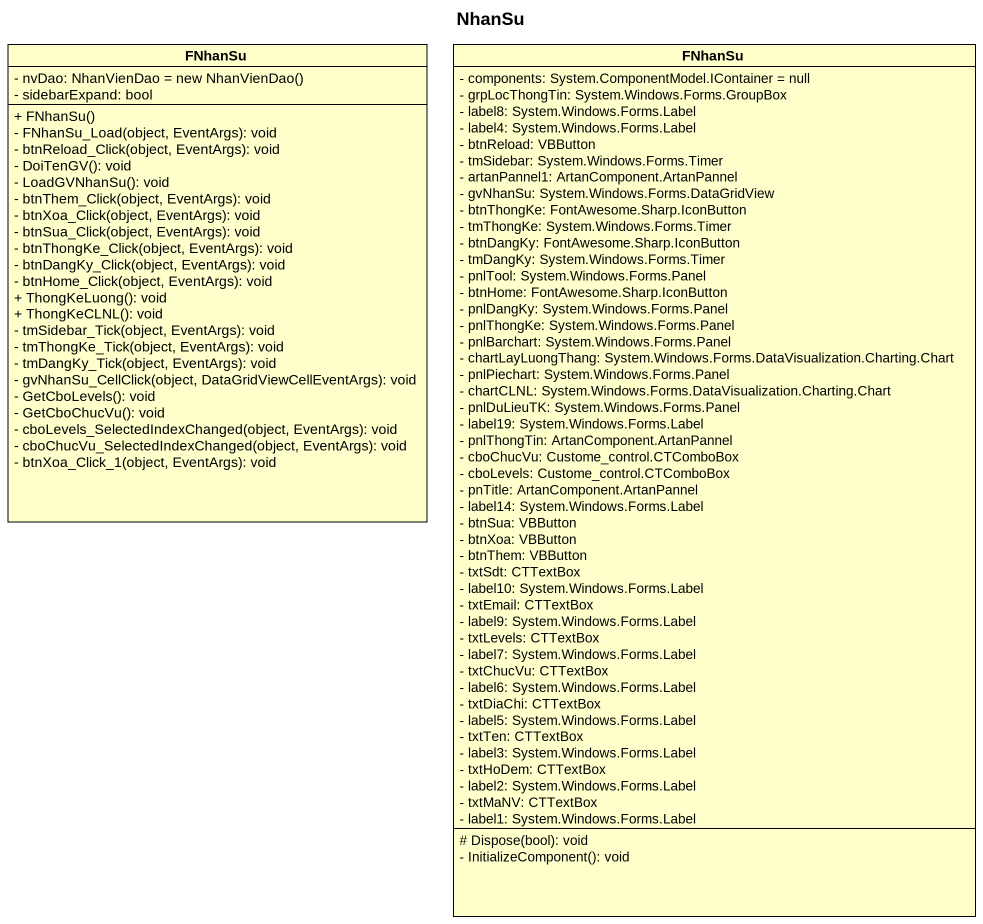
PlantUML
@startuml
title NhanSu
hide circle
hide empty members
skinparam classAttributeIconSize 0
class FNhanSu {
  {field} - nvDao: NhanVienDao = new NhanVienDao()
  - sidebarExpand: bool
  + FNhanSu()
  - FNhanSu_Load(object, EventArgs): void
  - btnReload_Click(object, EventArgs): void
  - DoiTenGV(): void
  - LoadGVNhanSu(): void
  - btnThem_Click(object, EventArgs): void
  - btnXoa_Click(object, EventArgs): void
  - btnSua_Click(object, EventArgs): void
  - btnThongKe_Click(object, EventArgs): void
  - btnDangKy_Click(object, EventArgs): void
  - btnHome_Click(object, EventArgs): void
  + ThongKeLuong(): void
  + ThongKeCLNL(): void
  - tmSidebar_Tick(object, EventArgs): void
  - tmThongKe_Tick(object, EventArgs): void
  - tmDangKy_Tick(object, EventArgs): void
  - gvNhanSu_CellClick(object, DataGridViewCellEventArgs): void
  - GetCboLevels(): void
  - GetCboChucVu(): void
  - cboLevels_SelectedIndexChanged(object, EventArgs): void
  - cboChucVu_SelectedIndexChanged(object, EventArgs): void
  - btnXoa_Click_1(object, EventArgs): void
}
class "FNhanSu" as FNhanSu_2 {
  - components: System.ComponentModel.IContainer = null
  - grpLocThongTin: System.Windows.Forms.GroupBox
  - label8: System.Windows.Forms.Label
  - label4: System.Windows.Forms.Label
  - btnReload: VBButton
  - tmSidebar: System.Windows.Forms.Timer
  - artanPannel1: ArtanComponent.ArtanPannel
  - gvNhanSu: System.Windows.Forms.DataGridView
  - btnThongKe: FontAwesome.Sharp.IconButton
  - tmThongKe: System.Windows.Forms.Timer
  - btnDangKy: FontAwesome.Sharp.IconButton
  - tmDangKy: System.Windows.Forms.Timer
  - pnlTool: System.Windows.Forms.Panel
  - btnHome: FontAwesome.Sharp.IconButton
  - pnlDangKy: System.Windows.Forms.Panel
  - pnlThongKe: System.Windows.Forms.Panel
  - pnlBarchart: System.Windows.Forms.Panel
  - chartLayLuongThang: System.Windows.Forms.DataVisualization.Charting.Chart
  - pnlPiechart: System.Windows.Forms.Panel
  - chartCLNL: System.Windows.Forms.DataVisualization.Charting.Chart
  - pnlDuLieuTK: System.Windows.Forms.Panel
  - label19: System.Windows.Forms.Label
  - pnlThongTin: ArtanComponent.ArtanPannel
  - cboChucVu: Custome_control.CTComboBox
  - cboLevels: Custome_control.CTComboBox
  - pnTitle: ArtanComponent.ArtanPannel
  - label14: System.Windows.Forms.Label
  - btnSua: VBButton
  - btnXoa: VBButton
  - btnThem: VBButton
  - txtSdt: CTTextBox
  - label10: System.Windows.Forms.Label
  - txtEmail: CTTextBox
  - label9: System.Windows.Forms.Label
  - txtLevels: CTTextBox
  - label7: System.Windows.Forms.Label
  - txtChucVu: CTTextBox
  - label6: System.Windows.Forms.Label
  - txtDiaChi: CTTextBox
  - label5: System.Windows.Forms.Label
  - txtTen: CTTextBox
  - label3: System.Windows.Forms.Label
  - txtHoDem: CTTextBox
  - label2: System.Windows.Forms.Label
  - txtMaNV: CTTextBox
  - label1: System.Windows.Forms.Label
  # Dispose(bool): void
  - InitializeComponent(): void
}
@enduml
